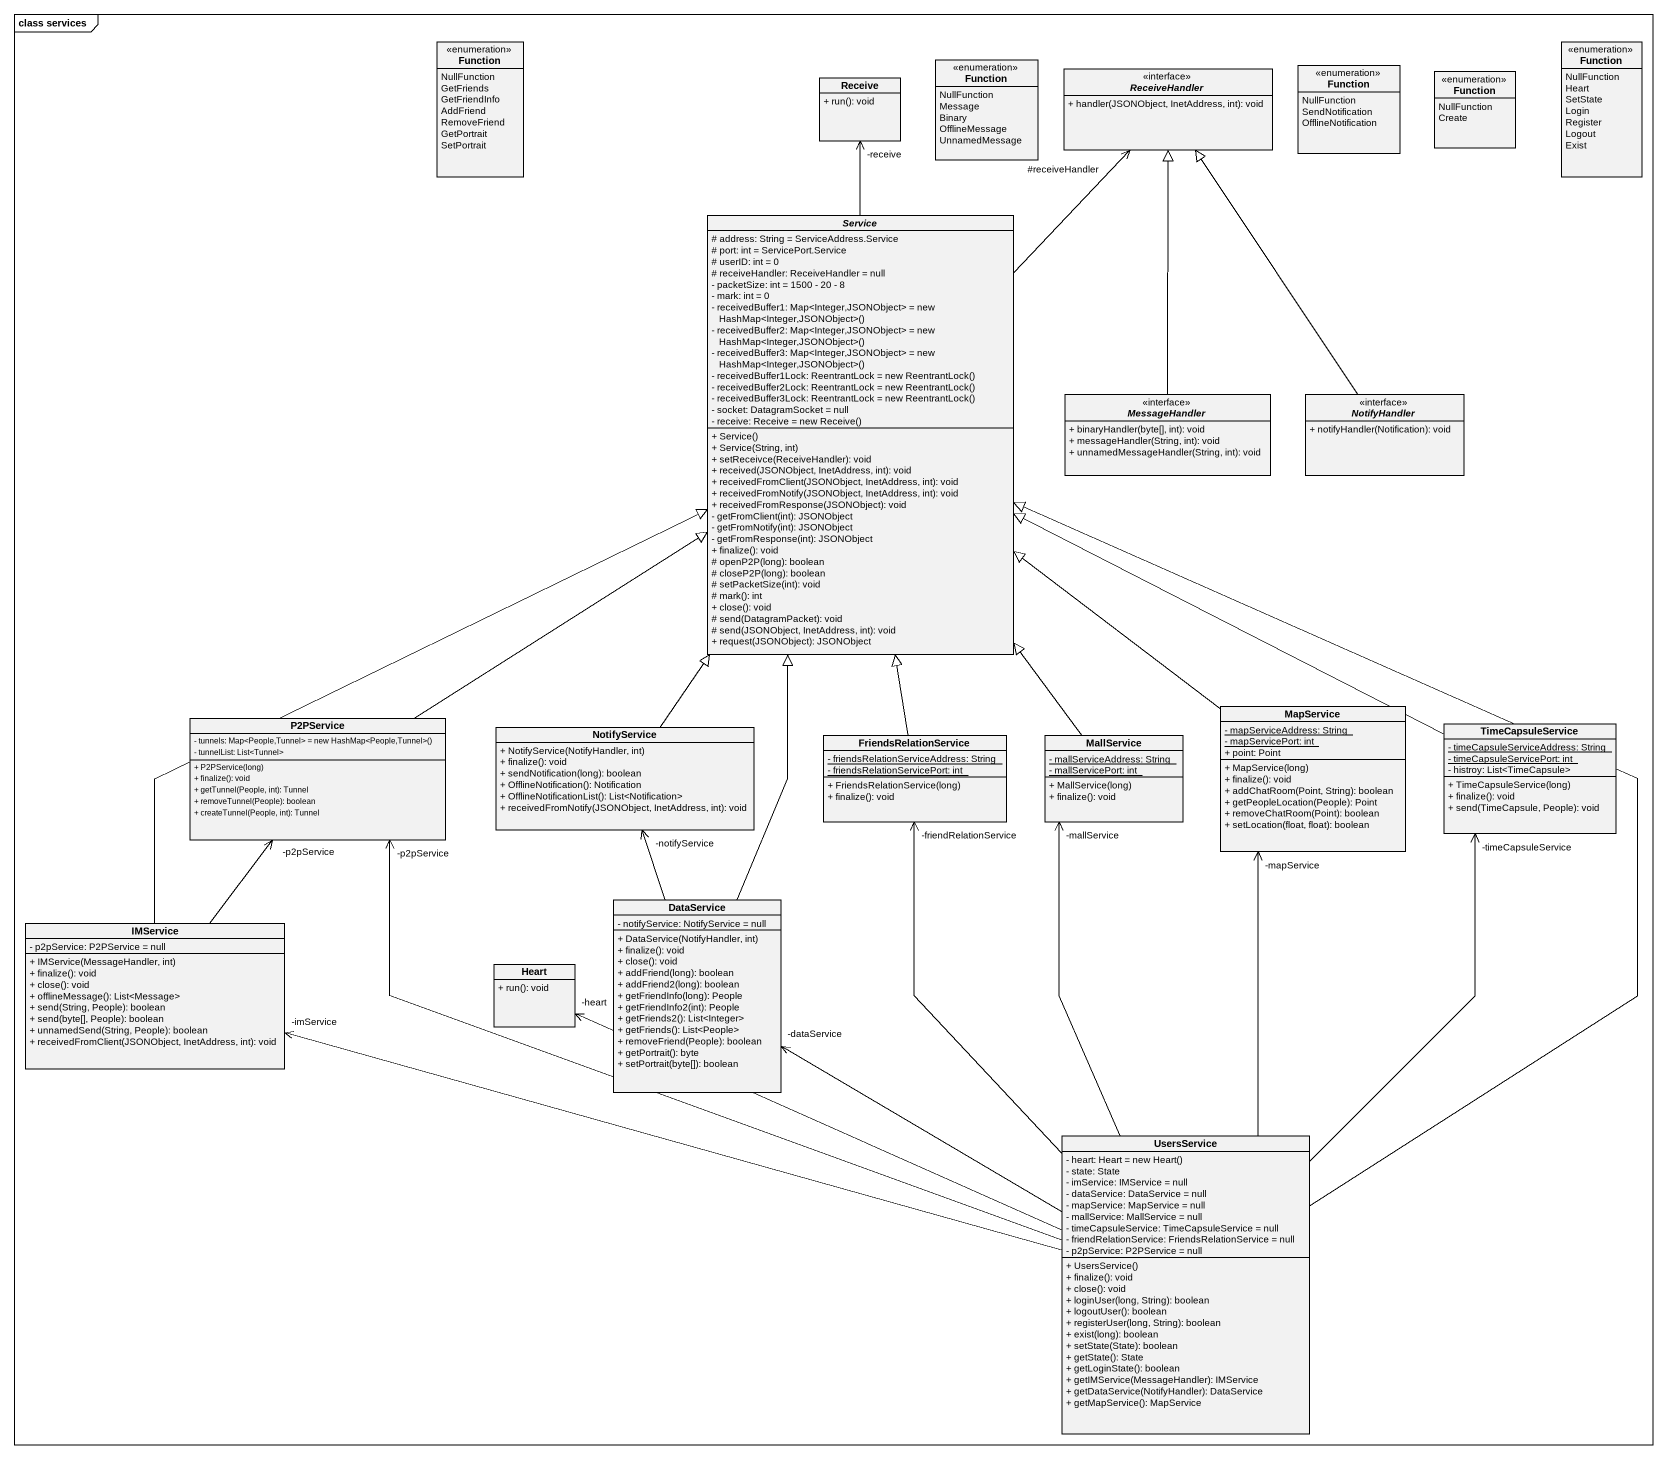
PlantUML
@startuml
mainframe class services
hide circle
hide empty members
skinparam classAttributeIconSize 0
enum Function {
  NullFunction
  GetFriends
  GetFriendInfo
  AddFriend
  RemoveFriend
  GetPortrait
  SetPortrait
}
class Receive {
  + run(): void
}
enum "Function" as Function_2 {
  NullFunction
  Message
  Binary
  OfflineMessage
  UnnamedMessage
}
interface ReceiveHandler <<interface>> {
  + handler(JSONObject, InetAddress, int): void
}
enum "Function" as Function_3 {
  NullFunction
  SendNotification
  OfflineNotification
}
enum "Function" as Function_4 {
  NullFunction
  Create
}
enum "Function" as Function_5 {
  NullFunction
  Heart
  SetState
  Login
  Register
  Logout
  Exist
}
abstract class Service {
  # address: String = ServiceAddress.Service
  # port: int = ServicePort.Service
  # userID: int = 0
  # receiveHandler: ReceiveHandler = null
  - packetSize: int = 1500 - 20 - 8
  - mark: int = 0
  {field} - receivedBuffer1: Map<Integer,JSONObject> = new HashMap<Integer,JSONObject>()
  {field} - receivedBuffer2: Map<Integer,JSONObject> = new HashMap<Integer,JSONObject>()
  {field} - receivedBuffer3: Map<Integer,JSONObject> = new HashMap<Integer,JSONObject>()
  {field} - receivedBuffer1Lock: ReentrantLock = new ReentrantLock()
  {field} - receivedBuffer2Lock: ReentrantLock = new ReentrantLock()
  {field} - receivedBuffer3Lock: ReentrantLock = new ReentrantLock()
  - socket: DatagramSocket = null
  {field} - receive: Receive = new Receive()
  + Service()
  + Service(String, int)
  + setReceivce(ReceiveHandler): void
  + received(JSONObject, InetAddress, int): void
  + receivedFromClient(JSONObject, InetAddress, int): void
  + receivedFromNotify(JSONObject, InetAddress, int): void
  + receivedFromResponse(JSONObject): void
  - getFromClient(int): JSONObject
  - getFromNotify(int): JSONObject
  - getFromResponse(int): JSONObject
  + finalize(): void
  # openP2P(long): boolean
  # closeP2P(long): boolean
  # setPacketSize(int): void
  # mark(): int
  + close(): void
  # send(DatagramPacket): void
  # send(JSONObject, InetAddress, int): void
  + request(JSONObject): JSONObject
}
interface MessageHandler <<interface>> {
  + binaryHandler(byte[], int): void
  + messageHandler(String, int): void
  + unnamedMessageHandler(String, int): void
}
interface NotifyHandler <<interface>> {
  + notifyHandler(Notification): void
}
class P2PService {
  {field} - tunnels: Map<People,Tunnel> = new HashMap<People,Tunnel>()
  - tunnelList: List<Tunnel>
  + P2PService(long)
  + finalize(): void
  + getTunnel(People, int): Tunnel
  + removeTunnel(People): boolean
  + createTunnel(People, int): Tunnel
}
class NotifyService {
  + NotifyService(NotifyHandler, int)
  + finalize(): void
  + sendNotification(long): boolean
  + OfflineNotification(): Notification
  + OfflineNotificationList(): List<Notification>
  + receivedFromNotify(JSONObject, InetAddress, int): void
}
class MapService {
  {static} - mapServiceAddress: String
  {static} - mapServicePort: int
  + point: Point
  + MapService(long)
  + finalize(): void
  + addChatRoom(Point, String): boolean
  + getPeopleLocation(People): Point
  + removeChatRoom(Point): boolean
  + setLocation(float, float): boolean
}
class TimeCapsuleService {
  {static} - timeCapsuleServiceAddress: String
  {static} - timeCapsuleServicePort: int
  - histroy: List<TimeCapsule>
  + TimeCapsuleService(long)
  + finalize(): void
  + send(TimeCapsule, People): void
}
class FriendsRelationService {
  {static} - friendsRelationServiceAddress: String
  {static} - friendsRelationServicePort: int
  + FriendsRelationService(long)
  + finalize(): void
}
class MallService {
  {static} - mallServiceAddress: String
  {static} - mallServicePort: int
  + MallService(long)
  + finalize(): void
}
class IMService {
  - p2pService: P2PService = null
  + IMService(MessageHandler, int)
  + finalize(): void
  + close(): void
  + offlineMessage(): List<Message>
  + send(String, People): boolean
  + send(byte[], People): boolean
  + unnamedSend(String, People): boolean
  + receivedFromClient(JSONObject, InetAddress, int): void
}
class DataService {
  - notifyService: NotifyService = null
  + DataService(NotifyHandler, int)
  + finalize(): void
  + close(): void
  + addFriend(long): boolean
  + addFriend2(long): boolean
  + getFriendInfo(long): People
  + getFriendInfo2(int): People
  + getFriends2(): List<Integer>
  + getFriends(): List<People>
  + removeFriend(People): boolean
  + getPortrait(): byte
  + setPortrait(byte[]): boolean
}
class Heart {
  + run(): void
}
class UsersService {
  {field} - heart: Heart = new Heart()
  - state: State
  - imService: IMService = null
  - dataService: DataService = null
  - mapService: MapService = null
  - mallService: MallService = null
  - timeCapsuleService: TimeCapsuleService = null
  - friendRelationService: FriendsRelationService = null
  - p2pService: P2PService = null
  + UsersService()
  + finalize(): void
  + close(): void
  + loginUser(long, String): boolean
  + logoutUser(): boolean
  + registerUser(long, String): boolean
  + exist(long): boolean
  + setState(State): boolean
  + getState(): State
  + getLoginState(): boolean
  + getIMService(MessageHandler): IMService
  + getDataService(NotifyHandler): DataService
  + getMapService(): MapService
}
Service -up-> "-receive" Receive
Service -up-> "#receiveHandler" ReceiveHandler
MessageHandler -up-|> ReceiveHandler
NotifyHandler -up-|> ReceiveHandler
P2PService -up-|> Service
NotifyService -up-|> Service
MapService -up-|> Service
TimeCapsuleService -left-|> Service
FriendsRelationService -up-|> Service
MallService -up-|> Service
IMService -up-|> Service
IMService -up-> "-p2pService" P2PService
DataService -up-|> Service
DataService -up-> "-notifyService" NotifyService
UsersService -up-|> Service
UsersService -left-> "-p2pService" P2PService
UsersService -up-> "-mapService" MapService
UsersService -up-> "-timeCapsuleService" TimeCapsuleService
UsersService -up-> "-friendRelationService" FriendsRelationService
UsersService -up-> "-mallService" MallService
UsersService -left-> "-imService" IMService
UsersService -left-> "-dataService" DataService
UsersService -left-> "-heart" Heart
@enduml
